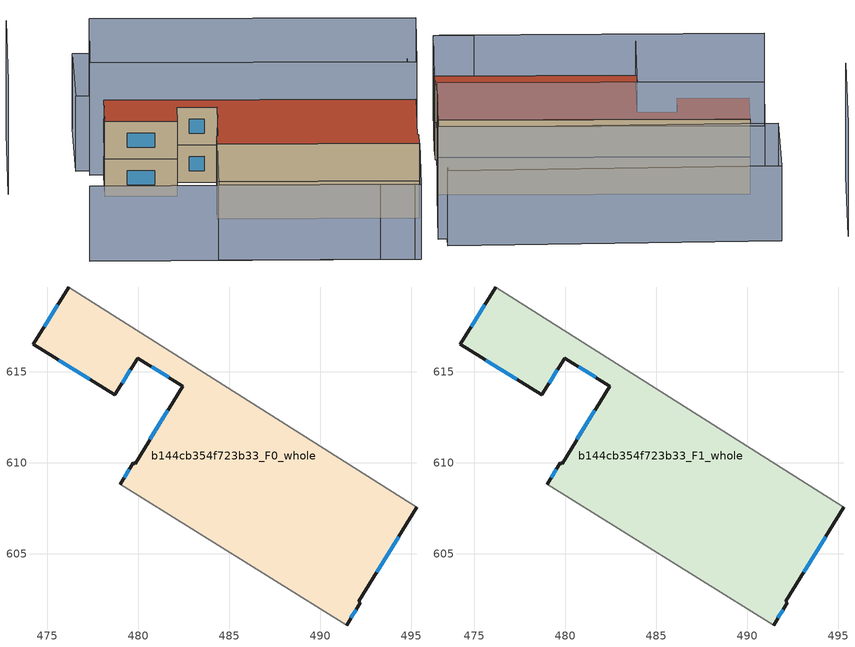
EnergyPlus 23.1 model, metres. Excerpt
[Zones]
b144cb354f723b33_F0_whole
 floor ground (EU_floor_Construction): 495.29,607.55 492.1,602.38 492.2,602.31 491.44,601.08 479,608.81 479.73,610 479.81,609.94 482.44,614.21 479.95,615.74 478.71,613.73 474.22,616.49 476.16,619.65 z0
 wall outside (EU_wall_Construction): 476.16,619.65 474.22,616.49 478.71,613.73 479.95,615.74 482.44,614.21 479.81,609.94 479.73,610 479,608.81 / 491.44,601.08 492.2,602.31 492.1,602.38 495.29,607.55 z0:3
 wall adiabatic (EU_wall_Construction): 495.29,607.55 476.16,619.65 / 479,608.81 491.44,601.08 z0:3
 window (EU_Window_Construction): 479.1,614.35 479.57,615.11 / 475.62,615.63 477.31,614.59 / 475.56,618.67 474.83,617.48 / 493.1,603.99 494.3,605.94 / 491.68,601.46 491.96,601.93 / 479.5,609.63 479.23,609.18 / 481.62,612.88 480.63,611.27 / 480.73,615.26 481.66,614.68 z0.93:2.07
b144cb354f723b33_F1_whole
 floor to b144cb354f723b33_F0_whole (EU_floor_Construction): 495.29,607.55 492.1,602.38 492.2,602.31 491.44,601.08 479,608.81 479.73,610 479.81,609.94 482.44,614.21 479.95,615.74 478.71,613.73 474.22,616.49 476.16,619.65 z3
 wall outside (EU_wall_Construction): 476.16,619.65 474.22,616.49 478.71,613.73 479.95,615.74 482.44,614.21 479.81,609.94 479.73,610 479,608.81 / 491.44,601.08 492.2,602.31 492.1,602.38 495.29,607.55 z3:6
 wall adiabatic (EU_wall_Construction): 495.29,607.55 476.16,619.65 / 479,608.81 491.44,601.08 z3:6
 window (EU_Window_Construction): 479.1,614.35 479.57,615.11 / 475.62,615.63 477.31,614.59 / 475.56,618.67 474.83,617.48 / 493.1,603.99 494.3,605.94 / 491.68,601.46 491.96,601.93 / 479.5,609.63 479.23,609.18 / 481.62,612.88 480.63,611.27 / 480.73,615.26 481.66,614.68 z3.93:5.07
 roof outside (EU_roof_Construction): 492.2,602.31 492.1,602.38 495.29,607.55 476.16,619.65 474.22,616.49 478.71,613.73 479.95,615.74 482.44,614.21 479.81,609.94 479.73,610 479,608.81 491.44,601.08 z6
shading: 467.36,607.79 487.38,595.35 / 479,608.81 491.46,601.07 / 491.46,601.07 487.76,595.11 / 487.76,595.11 475.3,602.86 / 475.3,602.86 479,608.81 / 478.58,627.59 499.38,615.21 / 499.38,615.21 495.64,608.93 / 495.64,608.93 474.84,621.31 / 474.84,621.31 478.58,627.59 z0:6; 474.09,629.52 468.61,620.67 / 495.34,607.52 475.31,620.19 / 475.31,620.19 479.35,626.56 / 479.35,626.56 499.38,613.9 / 499.38,613.9 495.34,607.52 z0:9
[Building]
EU S2 Campaign: North Axis=0; Terrain=City; Solar Distribution=FullExterior
[Site:Location]
Montreal-Trudeau.Intl.AP: Latitude=45.4667; Longitude=-73.75; Time Zone=-5; Elevation=36
[SizingPeriod:WeatherFileDays]
AnnualSizingPeriod: Begin Month=1; Begin Day of Month=1; End Month=12; End Day of Month=31; Day of Week for Start Day=Monday; Use Weather File Daylight Saving Period=No; Use Weather File Rain and Snow Indicators=No
[MATERIAL]
EU_InternalMass_Material: Roughness=MediumRough; Thickness=0.1; Conductivity=1; Density=1800; Specific Heat=900; Thermal Absorptance=0.9; Solar Absorptance=0.7; Visible Absorptance=0.7
[MATERIAL:NOMASS] Roughness=MediumRough; Thermal Absorptance=0.9; Solar Absorptance=0.7; Visible Absorptance=0.7
Name | Thermal Resistance
EU_wall_NoMass; EU_floor_NoMass | 1.51479
EU_roof_NoMass | 2.84114
[WINDOWMATERIAL:SIMPLEGLAZINGSYSTEM]
EU_Window_SimpleGlazing: UFactor=3.53504; Solar Heat Gain Coefficient=0.8; Visible Transmittance=0.8
[CONSTRUCTION]
EU_wall_Construction: EU_wall_NoMass
EU_roof_Construction: EU_roof_NoMass
EU_floor_Construction: EU_floor_NoMass
EU_Window_Construction: EU_Window_SimpleGlazing
EU_InternalMass_Construction: EU_InternalMass_Material
[ZONE] Type=1; Multiplier=1; Ceiling Height=autocalculate; Floor Area=autocalculate; Part of Total Floor Area=Yes
Name | Volume
b144cb354f723b33_F0_whole | 398.634
b144cb354f723b33_F1_whole | 398.636
[INTERNALMASS] Construction=EU_InternalMass_Construction; Surface Area=132.885
Name | Zone or ZoneList
b144cb354f723b33_F0_whole_EU_InternalMass | b144cb354f723b33_F0_whole
b144cb354f723b33_F1_whole_EU_InternalMass | b144cb354f723b33_F1_whole
[OTHEREQUIPMENT] Fuel Type=Electricity; Design Level Calculation Method=Watts/Area; Power per Zone Floor Area=1; Fraction Latent=0; Fraction Radiant=0; Fraction Lost=0; Carbon Dioxide Generation Rate=0; EndUse Subcategory=EU_Step8_InternalGains
Name | Zone or ZoneList or Space or SpaceList | Schedule
EU_Step8_InternalGain_b144cb354f723b33_F0_whole_f000 | b144cb354f723b33_F0_whole | EU_Step8_GainSchedule_b144cb354f723b33_F0_whole_f000
EU_Step8_InternalGain_b144cb354f723b33_F1_whole_f000 | b144cb354f723b33_F1_whole | EU_Step8_GainSchedule_b144cb354f723b33_F1_whole_f000
[ZONEVENTILATION:DESIGNFLOWRATE] Schedule=EU_AlwaysOn; Design Flow Rate Calculation Method=AirChanges/Hour; Air Changes per Hour=0.775154; Ventilation Type=Natural; Fan Pressure Rise=0; Fan Total Efficiency=1; Constant Term Coefficient=1; Temperature Term Coefficient=0; Velocity Term Coefficient=0; Velocity Squared Term Coefficient=0; Minimum Indoor Temperature=-100; Maximum Indoor Temperature=100; Delta Temperature=-100; Minimum Outdoor Temperature=-100; Maximum Outdoor Temperature=100; Maximum Wind Speed=40
Name | Zone or ZoneList or Space or SpaceList
EU_ConstantAir_b144cb354f723b33_F0_whole | b144cb354f723b33_F0_whole
EU_ConstantAir_b144cb354f723b33_F1_whole | b144cb354f723b33_F1_whole
[HVACTEMPLATE:THERMOSTAT] Constant Heating Setpoint=20; Constant Cooling Setpoint=50
EU_HeatOnly_b144cb354f723b33_F0_whole; EU_HeatOnly_b144cb354f723b33_F1_whole
[HVACTEMPLATE:ZONE:IDEALLOADSAIRSYSTEM] System Availability Schedule=EU_AlwaysOn; Maximum Heating Supply Air Temperature=50; Minimum Cooling Supply Air Temperature=13; Maximum Heating Supply Air Humidity Ratio=0.0156; Minimum Cooling Supply Air Humidity Ratio=0.0077; Heating Limit=NoLimit; Cooling Limit=NoLimit; Heating Availability Schedule=EU_AlwaysOn; Cooling Availability Schedule=EU_CoolingOff; Dehumidification Control Type=ConstantSensibleHeatRatio; Cooling Sensible Heat Ratio=0.7; Dehumidification Setpoint=60; Humidification Control Type=None; Humidification Setpoint=30; Outdoor Air Method=None; Outdoor Air Flow Rate per Person=0.00944; Outdoor Air Flow Rate per Zone Floor Area=0; Outdoor Air Flow Rate per Zone=0; Demand Controlled Ventilation Type=None; Outdoor Air Economizer Type=NoEconomizer; Heat Recovery Type=None; Sensible Heat Recovery Effectiveness=0.7; Latent Heat Recovery Effectiveness=0.65
Name | Template Thermostat
b144cb354f723b33_F0_whole | EU_HeatOnly_b144cb354f723b33_F0_whole
b144cb354f723b33_F1_whole | EU_HeatOnly_b144cb354f723b33_F1_whole
[SIZING:ZONE] Zone Cooling Design Supply Air Temperature Input Method=SupplyAirTemperature; Zone Cooling Design Supply Air Temperature=13; Zone Heating Design Supply Air Temperature Input Method=SupplyAirTemperature; Zone Heating Design Supply Air Temperature=50; Zone Cooling Design Supply Air Humidity Ratio=0.008; Zone Heating Design Supply Air Humidity Ratio=0.008; Cooling Design Air Flow Method=DesignDay; Cooling Design Air Flow Rate=0; Cooling Minimum Air Flow per Zone Floor Area=0.000762; Cooling Minimum Air Flow=0; Cooling Minimum Air Flow Fraction=0.2; Heating Design Air Flow Method=DesignDay; Heating Design Air Flow Rate=0; Heating Maximum Air Flow per Zone Floor Area=0.002032; Heating Maximum Air Flow=0.141576; Heating Maximum Air Flow Fraction=0.3; Account for Dedicated Outdoor Air System=No; Dedicated Outdoor Air System Control Strategy=NeutralSupplyAir; Dedicated Outdoor Air Low Setpoint Temperature for Design=autosize; Dedicated Outdoor Air High Setpoint Temperature for Design=autosize; Zone Load Sizing Method=Sensible Load Only No Latent Load; Zone Latent Cooling Design Supply Air Humidity Ratio Input Method=HumidityRatioDifference; Zone Cooling Design Supply Air Humidity Ratio Difference=0.005; Zone Latent Heating Design Supply Air Humidity Ratio Input Method=HumidityRatioDifference; Zone Humidification Design Supply Air Humidity Ratio Difference=0.005
b144cb354f723b33_F0_whole; b144cb354f723b33_F1_whole
[SCHEDULE:CONSTANT]
Name | Hourly Value
EU_AlwaysOn | 1
EU_CoolingOff | 0
[SCHEDULE:FILE] Column Number=1; Rows to Skip at Top=0; Number of Hours of Data=8760; Column Separator=Comma; Interpolate to Timestep=No; Minutes per Item=60; Adjust Schedule for Daylight Savings=Yes
Name | File
EU_Step8_GainSchedule_b144cb354f723b33_F0_whole_f000 | ../../schedules/b144cb354f723b33/b144cb354f723b33_F0_whole_f000_gain.csv
EU_Step8_GainSchedule_b144cb354f723b33_F1_whole_f000 | ../../schedules/b144cb354f723b33/b144cb354f723b33_F1_whole_f000_gain.csv
